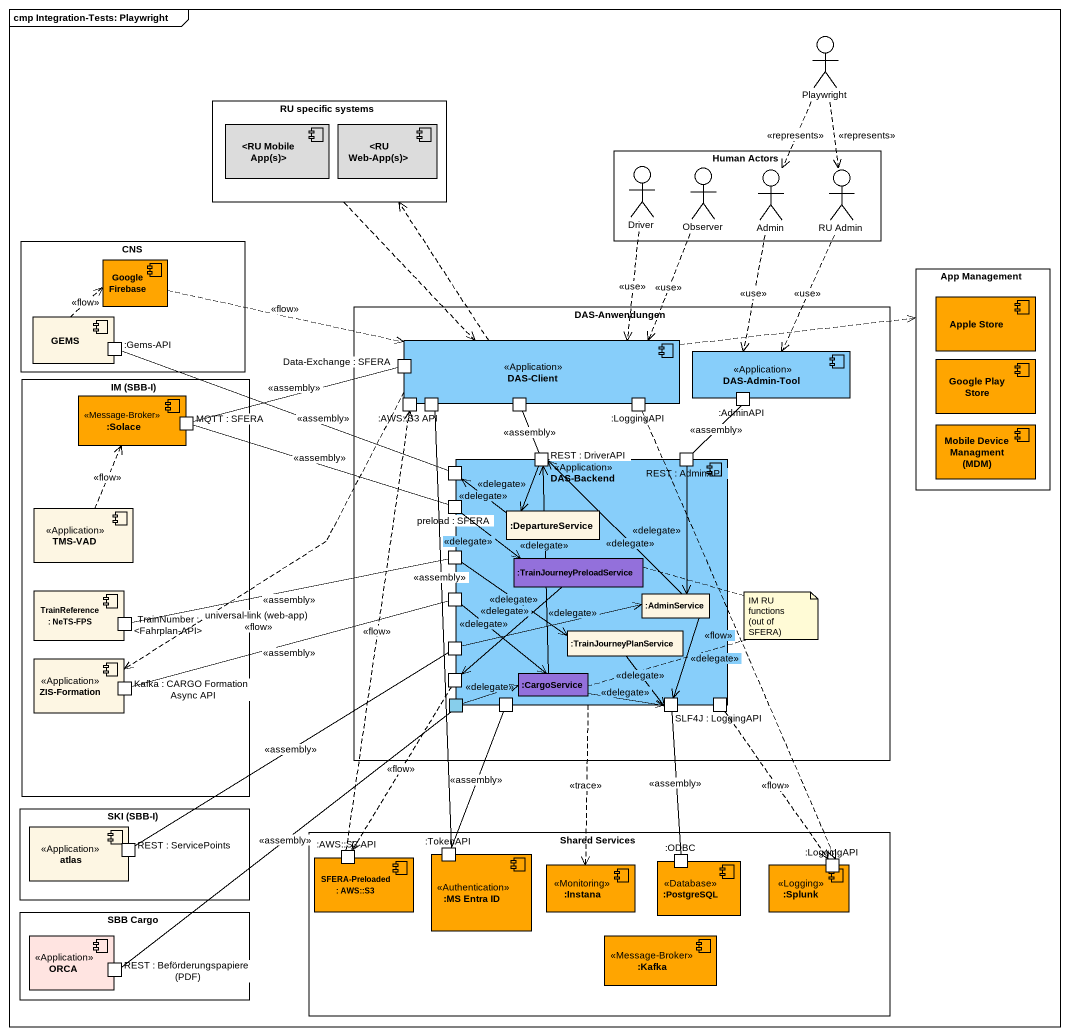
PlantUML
@startuml
mainframe cmp Integration-Tests: Playwright
actor Playwright
rectangle "RU specific systems" as RU_specific_systems {
  component "<RU Mobile App(s)>" as RU_Mobile_App_s #DCDCDC
  component "<RU Web-App(s)>" as RU_Web_App_s #DCDCDC
}
rectangle "Human Actors" as Human_Actors {
  actor Driver
  actor Observer
  actor Admin
  actor "RU Admin" as RU_Admin
}
rectangle CNS {
  component "Google Firebase" as Google_Firebase #FFA500
  component GEMS {
    port ":Gems-API" as Gems_API
  }
}
rectangle "App Management" as App_Management {
  component "Apple Store" as Apple_Store #FFA500
  component "Google Play Store" as Google_Play_Store #FFA500
  component "Mobile Device Managment (MDM)" as Mobile_Device_Managment_MDM #FFA500
}
rectangle "DAS-Anwendungen" as DAS_Anwendungen {
  component "DAS-Client" as DAS_Client <<Application>> #87CEFA {
    port "Data-Exchange : SFERA" as Data_Exchange
    port ":AWS::S3 API" as AWS_S3_API
    port " " as port1
    port " " as port2
    port ":LoggingAPI" as LoggingAPI
  }
  component "DAS-Admin-Tool" as DAS_Admin_Tool <<Application>> #87CEFA {
    port ":AdminAPI" as AdminAPI
  }
  component "DAS-Backend" as DAS_Backend <<Application>> #87CEFA {
    port " " as port3
    port "REST : DriverAPI" as REST
    port "REST : AdminAPI" as REST_2
    port "preload : SFERA" as preload
    rectangle ":DepartureService" as DepartureService
    port " " as port4
    rectangle ":TrainJourneyPreloadService" as TrainJourneyPreloadService #9370DB
    port " " as port5
    rectangle ":AdminService" as AdminService
    port " " as port6
    rectangle ":TrainJourneyPlanService" as TrainJourneyPlanService
    port " " as port7
    rectangle ":CargoService" as CargoService #9370DB
    port " " as port8 #87CEEB
    port " " as port9
    port " " as port10
    port "SLF4J : LoggingAPI" as SLF4J
  }
}
rectangle "IM (SBB-I)" as IM_SBB_I {
  component ":Solace" as Solace <<Message-Broker>> #FFA500 {
    port "MQTT : SFERA" as MQTT
  }
  component "TMS-VAD" as TMS_VAD <<Application>>
  component "TrainReference : NeTS-FPS" as TrainReference {
    port "TrainNumber : <Fahrplan-API>" as TrainNumber
  }
  component "ZIS-Formation" as ZIS_Formation <<Application>> {
    port "Kafka : CARGO Formation Async API" as Kafka
  }
}
rectangle "SKI (SBB-I)" as SKI_SBB_I {
  component atlas <<Application>> {
    port "REST : ServicePoints" as REST_3
  }
}
rectangle "Shared Services" as Shared_Services {
  component ":MS Entra ID" as MS_Entra_ID <<Authentication>> #FFA500 {
    port ":TokenAPI" as TokenAPI
  }
  component "SFERA-Preloaded : AWS::S3" as SFERA_Preloaded #FFA500 {
    port ":AWS::S3 API" as AWS_S3_API_2
  }
  component ":Instana" as Instana <<Monitoring>> #FFA500
  component ":PostgreSQL" as PostgreSQL <<Database>> #FFA500 {
    port ":ODBC" as ODBC
  }
  component ":Splunk" as Splunk <<Logging>> #FFA500 {
    port ":LoggingAPI" as LoggingAPI_2
  }
  component ":Kafka" as Kafka_2 <<Message-Broker>> #FFA500
}
rectangle "SBB Cargo" as SBB_Cargo {
  component ORCA <<Application>> #FFE4E1 {
    port "REST : Beförderungspapiere (PDF)" as REST_4
  }
}
Playwright ..> Admin : <<represents>>
Playwright ..> RU_Admin : <<represents>>
RU_specific_systems ..> DAS_Client
Driver ..> DAS_Client : <<use>>
Observer ..> DAS_Client : <<use>>
Admin ..> DAS_Admin_Tool : <<use>>
RU_Admin ..> DAS_Admin_Tool : <<use>>
Google_Firebase .right.> DAS_Client : <<flow>>
GEMS .up.> Google_Firebase : <<flow>>
Data_Exchange -left- MQTT : <<assembly>>
DAS_Client .up.> RU_specific_systems
DAS_Client .right.> App_Management
DAS_Client ..> ZIS_Formation : universal-link (web-app)\n<<flow>>
port1 -- TokenAPI : <<assembly>>
port2 -- REST : <<assembly>>
LoggingAPI ..> LoggingAPI_2 : <<flow>>
AdminAPI -- REST_2 : <<assembly>>
port3 -left- Gems_API : <<assembly>>
DAS_Backend ..> Instana : <<trace>>
REST --> DepartureService : <<delegate>>
REST_2 --> AdminService : <<delegate>>
TMS_VAD .up.> Solace : <<flow>>
preload -left- MQTT : <<assembly>>
preload -right-> TrainJourneyPreloadService : <<delegate>>
DepartureService -left-> port3 : <<delegate>>
port4 -left- TrainNumber : <<assembly>>
port4 -right-> TrainJourneyPlanService : <<delegate>>
TrainJourneyPreloadService --> port7 : <<delegate>>
port5 -left- Kafka : <<assembly>>
port5 --> CargoService : <<delegate>>
AdminService -up-> REST : <<delegate>>
AdminService --> port10 : <<delegate>>
port6 -right-> AdminService : <<delegate>>
port6 -- REST_3 : <<assembly>>
TrainJourneyPlanService --> port10 : <<delegate>>
port7 ..> AWS_S3_API_2 : <<flow>>
CargoService -up-> REST : <<delegate>>
CargoService -right-> port10 : <<delegate>>
port8 -right-> CargoService : <<delegate>>
port8 -- REST_4 : <<assembly>>
port9 -- TokenAPI : <<assembly>>
port10 -- ODBC : <<assembly>>
SLF4J ..> LoggingAPI_2 : <<flow>>
AWS_S3_API_2 .up.> AWS_S3_API : <<flow>>
note as N1
  IM RU functions
  (out of SFERA)
end note
N1 .. CargoService
N1 .. TrainJourneyPreloadService
@enduml
